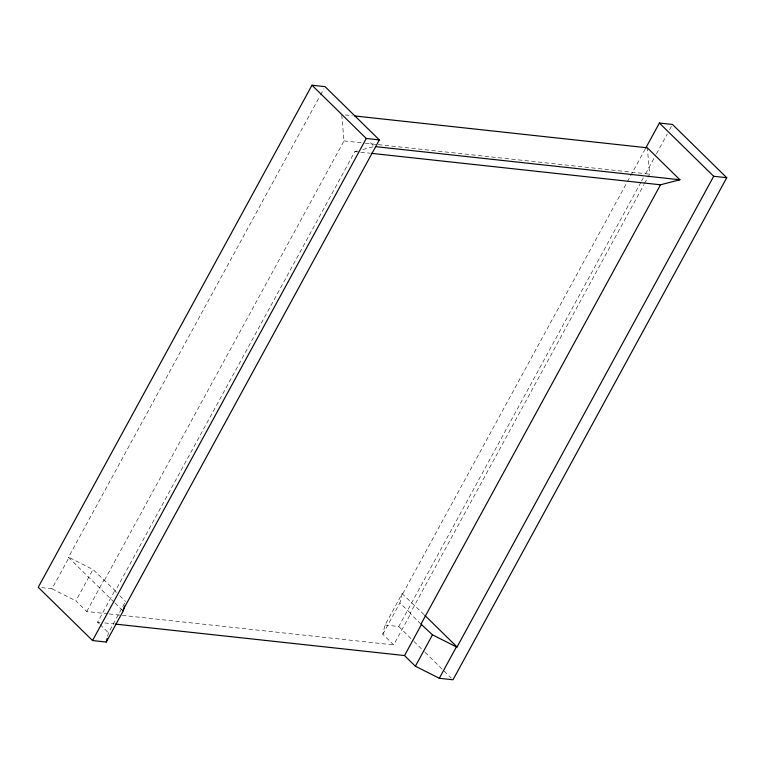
<?xml version="1.0" encoding="UTF-8"?>
<svg xmlns="http://www.w3.org/2000/svg" width="765" height="765" viewBox="0 0 765 765"><rect width="100%" height="100%" fill="white"/><g stroke="black" fill="none" stroke-linecap="round" stroke-linejoin="round"><path stroke-width="0.57" stroke-dasharray="3.83 2.87" d="M107.626 636.27L108.458 632.818L124.991 602.476M402.122 593.65L399.913 602.877L410.776 613.53L393.669 644.905L382.806 634.252L385.015 625.024L402.122 593.65L423.982 614.524M114.224 602.275L68.42 557.331L319.904 96.084M320.478 95.032L323.901 88.74M41.683 587.663L51.963 588.782L69.07 557.408L92.986 569.476L115.362 590.857L354.874 151.547L357.159 150.954M108.066 613.826L86.741 611.512L75.878 600.86L92.986 569.476M86.741 611.512L103.849 580.128M104.499 580.205L344.021 140.894L341.716 114.549M99.268 623.8L97.595 622.165L114.702 590.781L115.362 590.857M402.772 593.716L626.822 182.778M627.396 181.735L645.115 149.232M382.806 634.252L399.913 602.877M385.015 625.024L398.728 626.516L641.032 182.099M641.606 181.047L643.317 177.901M645.603 173.712L655.892 154.846M656.466 153.794L667.319 133.885M669.605 129.687L672.464 124.446M420.98 624.106L410.126 613.453L643.929 184.633M644.493 183.581L647.353 178.341M647.926 177.289L649.638 174.143L647.333 147.808M362.868 149.471L374.286 146.507L368.443 140.77M345.273 114.941L352.378 115.706M344.021 140.894L364.159 143.084M365.345 143.208L377.193 144.499M378.369 144.633L649.638 174.143M354.874 151.547L359.617 152.063M360.803 152.187L370.279 153.22M68.42 557.331L69.07 557.408M410.126 613.453L410.776 613.53M109.252 613.96L121.109 615.251M122.295 615.376L393.669 644.905M97.595 622.165L99.966 622.423M104.709 622.93L114.186 623.963M51.963 588.782L75.878 600.86M398.728 626.516L413.148 640.659M413.999 641.5L424.173 651.484M425.024 652.316L451.321 678.115M114.702 590.781L116.376 592.416M119.713 595.696L125.565 601.433M115.075 603.107L122.706 610.594M100.1 624.623L108.458 632.818"/><path stroke-width="1.15" d="M124.466 606.052L123.356 610.661L122.706 610.594L379.335 139.909L325.049 86.646L311.986 85.221L38.25 587.29L92.536 640.554L106.249 642.045L107.081 638.584M92.536 640.554L366.272 138.484L379.335 139.909M106.249 642.045L123.356 610.661M645.689 148.19L659.401 123.031L672.464 124.446L726.75 177.71L453.014 679.779L439.301 678.287L415.385 666.21L404.522 655.557L115.372 624.097M354.75 115.964L647.333 147.808L679.913 179.765L660.501 184.795L420.98 624.106L432.493 634.835L456.409 646.903L457.059 646.98L713.688 176.285L726.75 177.71M404.522 655.557L421.63 624.183M415.385 666.21L432.493 634.835M439.301 678.287L456.409 646.903M375.472 146.631L679.913 179.765M371.465 153.344L660.501 184.795M659.401 123.031L713.688 176.285M311.986 85.221L366.272 138.484M424.824 615.356L457.059 646.98"/></g></svg>
